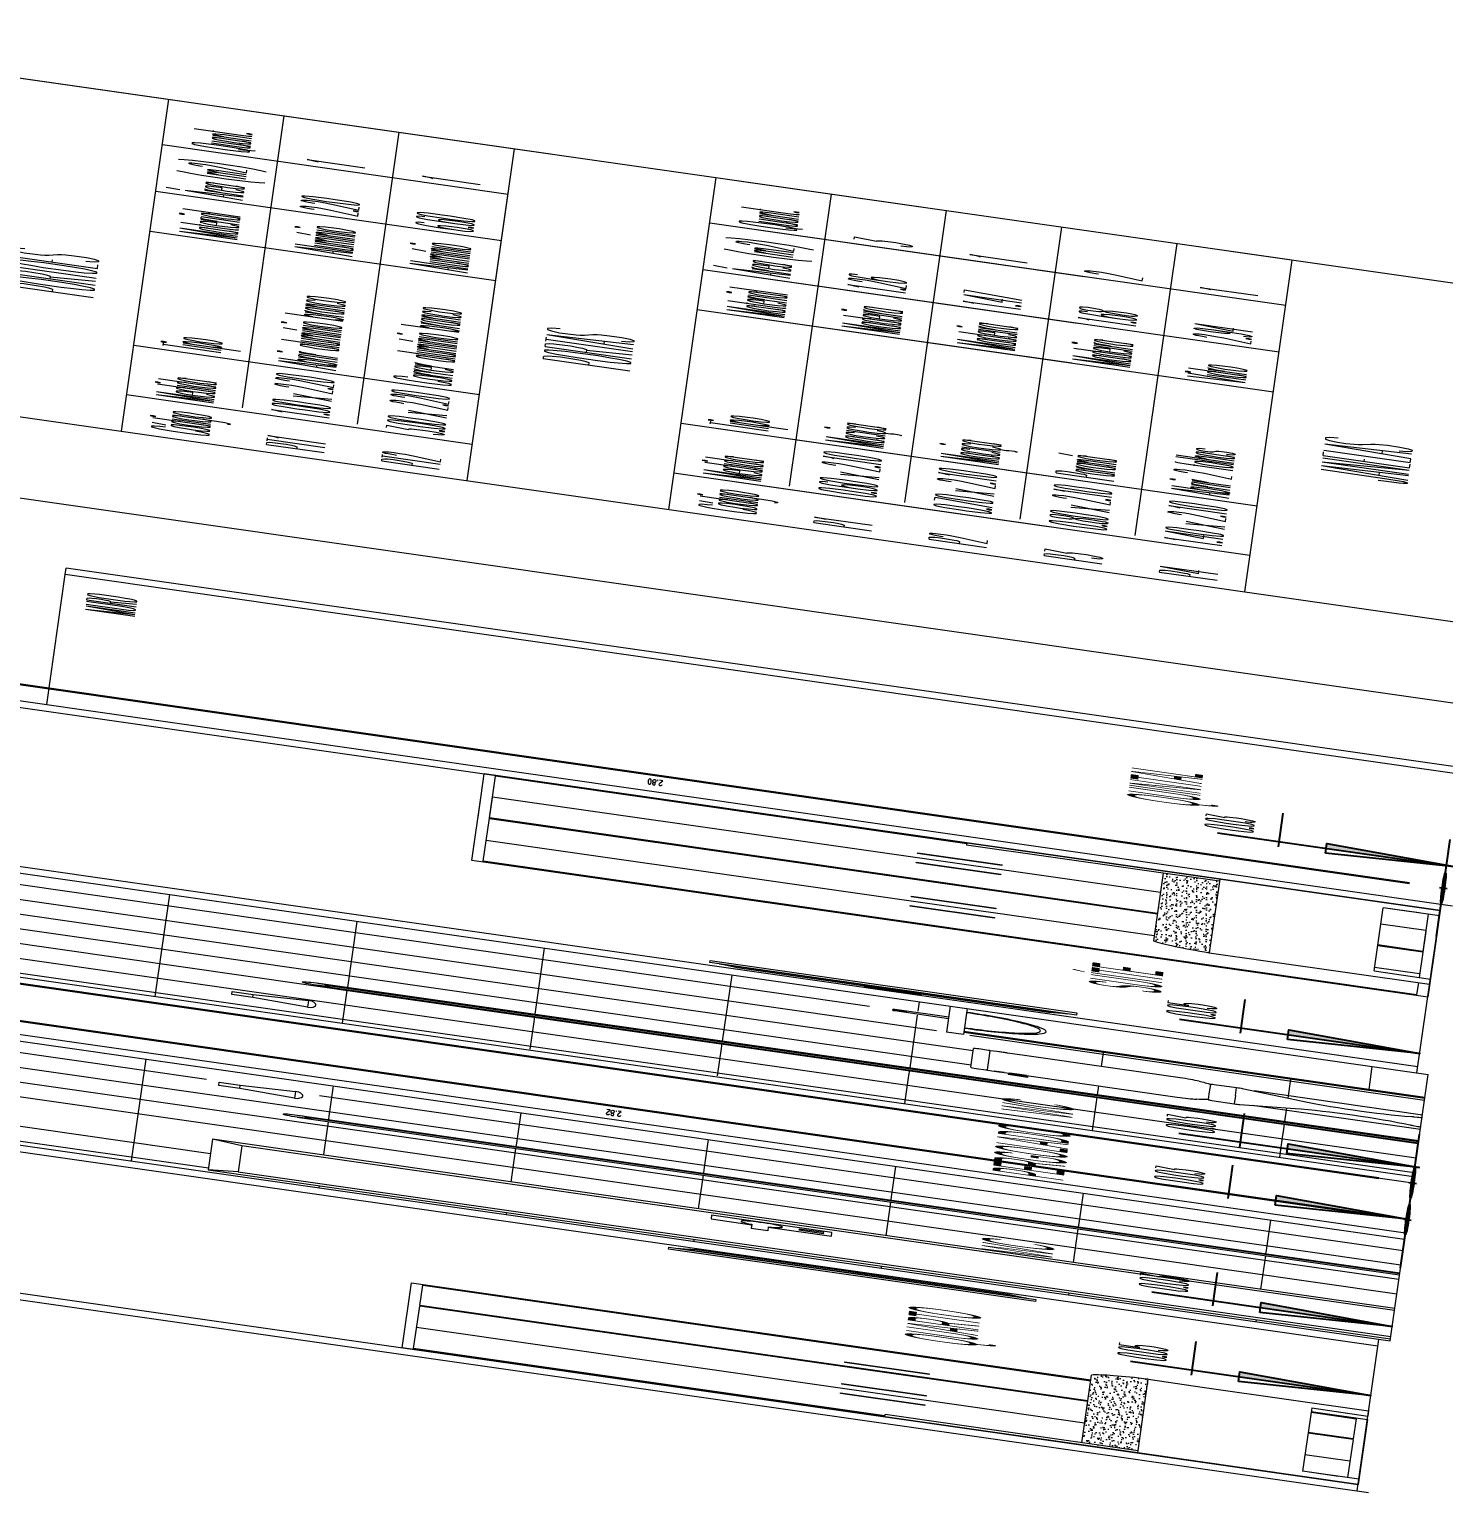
# Model space of a CAD drawing. Header units: millimetres. Extents: x -361192058 to 101130107379, y -14071650034 to 19218552450.
# Drawn here: x -133621.5 to -133473.5, y 41344 to 41496.9 of the extents above; entities that cross this region are included whole.
import ezdxf
from ezdxf.enums import TextEntityAlignment as Align

# ---------------------------------------------------------------- set-up
doc = ezdxf.new("R2010")
doc.units = ezdxf.units.MM
doc.header["$LTSCALE"] = 0.5
for name, color, linetype in [('02', 2, 'Continuous'), ('BANHO', 7, 'Continuous'), ('CERC02', 3, 'Continuous'), ('DIVERSOS', 4, 'Continuous'), ('HACH', 8, 'Continuous'), ('LEGENDAS', 5, 'Continuous'), ('parede', 2, 'Continuous'), ('PISO', 8, 'Continuous'), ('texto pequeno', 3, 'Continuous'), ('TXT_0', 7, 'Continuous'), ('TXT_1', 3, 'Continuous')]:
    doc.layers.add(name, color=color, linetype=linetype)
doc.styles.add('ADITIVOCAD', font='ROMANS.shx')
doc.styles.add('SANSSERIF', font='sas_____.pfb', dxfattribs={"height": 1})
doc.styles.get("Standard").update_dxf_attribs({"font": 'txt.shx', "height": 0.12})
doc.dimstyles.new('ESCALA50', dxfattribs={"dimtxt": 0.1, "dimasz": 0.06, "dimexe": 0.18, "dimexo": 0.06, "dimgap": 0.1, "dimtad": 1, "dimzin": 4, "dimdsep": 46, "dimtxsty": 'Standard', "dimblk1": 'BOLA', "dimblk2": 'BOLA', "dimsah": 1, "dimcen": -0.06, "dimse1": 1, "dimse2": 1, "dimclrd": 7, "dimclrt": 3, "dimadec": 0, "dimazin": 0, "dimtfac": 1, "dimtix": 1, "dimtmove": 0, "dimatfit": 3, "dimldrblk": 'BOLA', "dimfxl": 0, "dimtolj": 1, "dimtzin": 4, "dimarcsym": 0})

# ---------------------------------------------------------------- blocks, each defined once
blk = doc.blocks.new('Adc_nivelelev')
blk.add_hatch(color=256).paths.add_polyline_path([(0, 0), (0.1307, 0.2715), (0, 0.2715)])
for p, q in [((0, 0.4955), (0, 0)), ((-0.1376, 0.3683), (0.76, 0.3683))]:
    blk.add_line(p, q)
blk.add_lwpolyline([(-0.1307, 0.2715), (0.1307, 0.2715), (0, 0)], close=True)
at = {"flags": 8}
blk.add_attdef('NIVEL', (0.1106, 0.4235), '', height=0.1, dxfattribs=at)
blk = doc.blocks.new('BOLA')
for p, q in [((0, -1.435), (0, 1.435)), ((-1.435, 0), (1.435, 0))]:
    blk.add_line(p, q)
blk.add_circle((0, 0), 0.452)
blk = doc.blocks.new('*D1712')
at = {"layer": 'Defpoints', "color": 0, "transparency": 16777216}
for p in [(4164.9995, 2408.0807), (4164.9995, 2408.0807), (4164.9995, 2403.0307)]:
    blk.add_point(p, dxfattribs=at)
at = {"layer": 'DIVERSOS', "color": 7, "lineweight": -2, "transparency": 16777216}
blk.add_line((4164.9995, 2403.0907), (4164.9995, 2408.0207), dxfattribs=at)
at = {"layer": 'DIVERSOS', "color": 7, "lineweight": -2, "transparency": 16777216, "xscale": 0.06, "yscale": 0.06, "zscale": 0.06}
for p, rotation in [((4164.9995, 2408.0807), 90), ((4164.9995, 2403.0307), 270)]:
    blk.add_blockref('BOLA', p, dxfattribs=dict(at, rotation=rotation))
at = {"layer": 'DIVERSOS', "color": 3, "lineweight": 18, "transparency": 16777216, "insert": (4164.8395, 2405.5557), "char_height": 0.12, "attachment_point": 5, "rotation": 90}
blk.add_mtext('\\A1;5.05', dxfattribs=at)
blk = doc.blocks.new('*D1708')
at = {"layer": '02', "color": 7, "lineweight": -2, "transparency": 16777216}
blk.add_line((4188.9826, 2403.1407), (4188.9826, 2405.8207), dxfattribs=at)
at = {"layer": 'Defpoints', "color": 0, "transparency": 16777216}
for p in [(4188.6121, 2405.8807), (4188.9826, 2405.8807), (4188.6121, 2403.0807)]:
    blk.add_point(p, dxfattribs=at)
at = {"layer": '02', "color": 7, "lineweight": -2, "transparency": 16777216, "xscale": 0.06, "yscale": 0.06, "zscale": 0.06}
for p, rotation in [((4188.9826, 2405.8807), 90), ((4188.9826, 2403.0807), 270)]:
    blk.add_blockref('BOLA', p, dxfattribs=dict(at, rotation=rotation))
at = {"layer": '02', "color": 3, "transparency": 16777216, "insert": (4188.8226, 2404.4807), "char_height": 0.12, "attachment_point": 5, "rotation": 90}
blk.add_mtext('\\A1;2.80', dxfattribs=at)
blk = doc.blocks.new('*D1713')
at = {"layer": '02', "color": 7, "lineweight": -2, "transparency": 16777216}
blk.add_line((4181.365, 2403.1207), (4181.365, 2405.8207), dxfattribs=at)
at = {"layer": 'Defpoints', "color": 0, "transparency": 16777216}
for p in [(4181.0621, 2405.8807), (4181.365, 2405.8807), (4181.0621, 2403.0607)]:
    blk.add_point(p, dxfattribs=at)
at = {"layer": '02', "color": 7, "lineweight": -2, "transparency": 16777216, "xscale": 0.06, "yscale": 0.06, "zscale": 0.06}
for p, rotation in [((4181.365, 2405.8807), 90), ((4181.365, 2403.0607), 270)]:
    blk.add_blockref('BOLA', p, dxfattribs=dict(at, rotation=rotation))
at = {"layer": '02', "color": 3, "transparency": 16777216, "insert": (4181.205, 2404.4707), "char_height": 0.12, "attachment_point": 5, "rotation": 90}
blk.add_mtext('\\A1;2.82', dxfattribs=at)
blk = doc.blocks.new('*D1714')
at = {"layer": '02', "color": 7, "lineweight": -2, "transparency": 16777216}
blk.add_line((4182.2121, 2408.0207), (4182.2121, 2403.1207), dxfattribs=at)
at = {"layer": 'Defpoints', "color": 0, "transparency": 16777216}
for p in [(4182.2121, 2408.0807), (4182.2121, 2403.0607), (4182.2121, 2403.0607)]:
    blk.add_point(p, dxfattribs=at)
at = {"layer": '02', "color": 7, "lineweight": -2, "transparency": 16777216, "xscale": 0.06, "yscale": 0.06, "zscale": 0.06}
for p, rotation in [((4182.2121, 2408.0807), 90), ((4182.2121, 2403.0607), 270)]:
    blk.add_blockref('BOLA', p, dxfattribs=dict(at, rotation=rotation))
at = {"layer": '02', "color": 3, "transparency": 16777216, "insert": (4182.0521, 2405.5707), "char_height": 0.12, "attachment_point": 5, "rotation": 90}
blk.add_mtext('\\A1;5.02', dxfattribs=at)
blk = doc.blocks.new('APROVADO QUADRA 21.2 MBVII')
at = {"layer": 'BANHO', "lineweight": 18}
h = blk.add_hatch(dxfattribs=at)
h.set_pattern_fill('AR-SAND', color=256, scale=0.0035, style=0)
h.set_pattern_definition([(142.5, (5644.18754, 1136.30618), (0.00560011, 0.171294633), [0, -0.135128, 0, -0.15113, 0, -0.1444625]), (172.5, (5644.18754, 1136.30618), (-0.15733315, 0.250888785), [0, -0.072898, 0, -0.121793, 0, -0.0466725]), (212.5, (5644.29688, 1136.30618), (-0.27684733, 0.000503015), [0, -0.04445, 0, -0.16002, 0, -0.208915]), (222.5, (5644.29688, 1136.30618), (-0.267244758, 0.078025263), [0, -0.022225, 0, -0.104902, 0, -0.120015])])
h.paths.add_polyline_path([(4175.2621, 2403.5726), (4176.8242, 2403.5726, -0.256701), (4176.9121, 2403.4726), (4175.2621, 2403.4726)])
h = blk.add_hatch(dxfattribs=at)
h.set_pattern_fill('AR-SAND', color=256, scale=0.0035, style=0)
h.set_pattern_definition([(37.5, (2719.48663, 1136.30618), (-0.00560011, 0.171294633), [0, -0.135128, 0, -0.15113, 0, -0.1444625]), (7.5, (2719.48663, 1136.30618), (0.15733315, 0.250888785), [0, -0.072898, 0, -0.121793, 0, -0.0466725]), (327.5, (2719.37728, 1136.30618), (0.27684733, 0.000503015), [0, -0.04445, 0, -0.16002, 0, -0.208915]), (317.5, (2719.37728, 1136.30618), (0.267244758, 0.078025263), [0, -0.022225, 0, -0.104902, 0, -0.120015])])
h.paths.add_polyline_path([(4188.4121, 2403.5726), (4186.85, 2403.5726, 0.256701), (4186.7621, 2403.4726), (4188.4121, 2403.4726)])
at = {"lineweight": 18}
for p, q in [((4195.9619, 2405.2937), (4202.7027, 2405.2937)), ((4178.6096, 2405.1632), (4178.6096, 2403.0607)), ((4179.3146, 2405.1632), (4178.6096, 2405.1632)), ((4178.6621, 2405.1107), (4178.6096, 2405.1632)), ((4179.2621, 2405.1107), (4179.3146, 2405.1632)), ((4179.3146, 2403.0607), (4179.3146, 2405.1632)), ((4178.6621, 2405.1107), (4178.6621, 2403.0607)), ((4179.2621, 2405.1107), (4178.6621, 2405.1107)), ((4179.2621, 2403.0607), (4179.2621, 2405.1107)), ((4195.9619, 2405.0888), (4202.7027, 2405.0888)), ((4180.0871, 2405.0213), (4180.0871, 2403.0607)), ((4180.1371, 2405.0213), (4180.1371, 2403.0607)), ((4183.1371, 2405.0213), (4183.1371, 2403.0607)), ((4183.1871, 2405.0213), (4183.1871, 2403.0607)), ((4180.1121, 2403.0607), (4180.1121, 2404.9964)), ((4183.1621, 2403.0607), (4183.1621, 2404.9964)), ((4178.3039, 2403.6887), (4178.3039, 2404.3412)), ((4178.3039, 2404.3412), (4178.3533, 2404.3412)), ((4178.3533, 2404.3412), (4178.3533, 2403.6887)), ((4178.3533, 2403.7052), (4178.3533, 2404.3243)), ((4178.3533, 2404.3243), (4178.3844, 2404.2918)), ((4184.8897, 2404.2918), (4184.9209, 2404.3243)), ((4184.9209, 2403.6882), (4184.9209, 2404.3408)), ((4184.9209, 2404.3408), (4184.9703, 2404.3408)), ((4184.9209, 2404.3243), (4184.9209, 2403.7052)), ((4184.9703, 2404.3408), (4184.9703, 2403.6882)), ((4195.9619, 2404.3203), (4202.7027, 2404.3203)), ((4178.3844, 2404.2918), (4178.3844, 2403.7377)), ((4184.8897, 2403.7377), (4184.8897, 2404.2918)), ((4179.1366, 2404.2021), (4179.0362, 2404.2021)), ((4179.0362, 2404.1729), (4179.0362, 2404.2021)), ((4179.1344, 2404.1729), (4179.0362, 2404.1729)), ((4195.9619, 2404.1154), (4202.7027, 2404.1154)), ((4178.3844, 2403.9645), (4178.3844, 2404.0649)), ((4178.3844, 2404.0649), (4178.4121, 2404.0649)), ((4178.4121, 2404.0649), (4178.4121, 2403.9645)), ((4184.8621, 2403.9645), (4184.8621, 2404.0649)), ((4184.8621, 2404.0649), (4184.8897, 2404.0649)), ((4184.8897, 2404.0649), (4184.8897, 2403.9645)), ((4178.4121, 2403.9645), (4178.3844, 2403.9645)), ((4184.8897, 2403.9645), (4184.8621, 2403.9645)), ((4195.9619, 2403.9105), (4202.7027, 2403.9105)), ((4178.3844, 2403.7377), (4178.3533, 2403.7052)), ((4184.9209, 2403.7052), (4184.8897, 2403.7377)), ((4195.9619, 2403.7056), (4202.7027, 2403.7056)), ((4178.3533, 2403.6887), (4178.3039, 2403.6887)), ((4184.9703, 2403.6882), (4184.9209, 2403.6882))]:
    blk.add_line(p, q, dxfattribs=at)
blk.add_lwpolyline([(4179.1269, 2404.1729), (4179.1269, 2404.0607), (4179.2129, 2404.0607), (4179.2129, 2404.2746), (4179.1269, 2404.2746), (4179.1269, 2404.2021)], dxfattribs=at)
blk.add_lwpolyline([(4179.1606, 2404.0749), (4179.1797, 2404.0749), (4179.1797, 2404.1186), (4179.1606, 2404.1186)], close=True, dxfattribs=at)
for centre in [(4180.1121, 2405.0213), (4183.1621, 2405.0213)]:
    blk.add_circle(centre, 0.0249, dxfattribs=at)
blk.add_arc((4179.1693, 2404.185), 0.0369, 199.161, 152.4759, dxfattribs=at)
at = {"layer": '02', "lineweight": 18}
blk.add_lwpolyline([(4162.2158, 2400.3622), (4193.1945, 2400.3622), (4193.1945, 2409.6094), (4162.2158, 2409.6094)], close=True, dxfattribs=at)
at = {"layer": 'BANHO', "lineweight": 18}
for p, q in [((4180.5498, 2405.1285), (4180.5498, 2405.1657)), ((4180.5498, 2405.1657), (4180.6243, 2405.1657)), ((4180.6243, 2405.1657), (4180.6243, 2405.1285)), ((4182.6498, 2405.1285), (4182.6498, 2405.1657)), ((4182.6498, 2405.1657), (4182.7243, 2405.1657)), ((4182.7243, 2405.1657), (4182.7243, 2405.1285)), ((4180.5126, 2405.0307), (4180.5498, 2405.1285)), ((4180.5498, 2405.1285), (4180.6243, 2405.1285)), ((4180.6243, 2405.1285), (4180.6616, 2405.0307)), ((4182.6126, 2405.0307), (4182.6498, 2405.1285)), ((4182.6498, 2405.1285), (4182.7243, 2405.1285)), ((4182.7243, 2405.1285), (4182.7616, 2405.0307)), ((4180.6616, 2405.0307), (4180.5126, 2405.0307)), ((4180.5126, 2405.0307), (4180.5126, 2405.0247)), ((4180.6616, 2405.0247), (4180.6616, 2405.0307)), ((4182.7616, 2405.0307), (4182.6126, 2405.0307)), ((4182.6126, 2405.0307), (4182.6126, 2405.0247)), ((4182.7616, 2405.0247), (4182.7616, 2405.0307)), ((4175.2121, 2403.0807), (4175.2121, 2404.7807)), ((4175.2121, 2404.7807), (4176.7121, 2404.7807)), ((4175.2321, 2403.9226), (4175.2321, 2404.7607)), ((4175.2321, 2404.7607), (4176.2121, 2404.7607)), ((4175.7121, 2403.5726), (4175.7121, 2404.7607)), ((4176.2121, 2403.5726), (4176.2121, 2404.7607)), ((4176.2271, 2404.7607), (4176.6921, 2404.7607)), ((4176.2271, 2403.5726), (4176.2271, 2404.7607)), ((4176.6921, 2404.7607), (4176.6921, 2403.5726)), ((4176.7121, 2404.7807), (4176.7121, 2403.5726)), ((4186.4621, 2403.0807), (4186.4621, 2404.7807)), ((4186.4621, 2404.7807), (4187.9621, 2404.7807)), ((4186.4821, 2403.1007), (4186.4821, 2404.7607)), ((4186.4821, 2404.7607), (4187.9421, 2404.7607)), ((4186.9621, 2403.5726), (4186.9621, 2404.7607)), ((4187.4621, 2404.7807), (4188.4621, 2404.7807)), ((4187.4621, 2403.5726), (4187.4621, 2404.7607)), ((4187.4821, 2403.5726), (4187.4821, 2404.7607)), ((4187.4821, 2404.7607), (4188.4421, 2404.7607)), ((4187.9621, 2403.5726), (4187.9621, 2404.7607)), ((4188.4421, 2403.9226), (4188.4421, 2404.7607)), ((4188.4621, 2403.0807), (4188.4621, 2404.7807)), ((4175.5971, 2403.8557), (4175.5971, 2404.0057)), ((4175.5971, 2404.0057), (4175.6121, 2404.0057)), ((4175.6121, 2404.0057), (4175.6121, 2403.8557)), ((4175.8121, 2403.8557), (4175.8121, 2404.0057)), ((4175.8121, 2404.0057), (4175.8271, 2404.0057)), ((4175.8271, 2404.0057), (4175.8271, 2403.8557)), ((4176.3121, 2403.8557), (4176.3121, 2404.0057)), ((4176.3121, 2404.0057), (4176.3271, 2404.0057)), ((4176.3271, 2404.0057), (4176.3271, 2403.8557)), ((4184.4324, 2404.0064), (4184.4324, 2403.9107)), ((4184.4528, 2404.0103), (4184.4368, 2404.0103)), ((4184.4573, 2403.9107), (4184.4573, 2404.0064)), ((4186.8471, 2403.8557), (4186.8471, 2404.0057)), ((4186.8471, 2404.0057), (4186.8621, 2404.0057)), ((4186.8621, 2404.0057), (4186.8621, 2403.8557)), ((4187.0621, 2403.8557), (4187.0621, 2404.0057)), ((4187.0621, 2404.0057), (4187.0771, 2404.0057)), ((4187.0771, 2404.0057), (4187.0771, 2403.8557)), ((4187.8471, 2403.8557), (4187.8471, 2404.0057)), ((4187.8471, 2404.0057), (4187.8621, 2404.0057)), ((4187.8621, 2404.0057), (4187.8621, 2403.8557)), ((4188.0621, 2403.8557), (4188.0621, 2404.0057)), ((4188.0621, 2404.0057), (4188.0771, 2404.0057)), ((4188.0771, 2404.0057), (4188.0771, 2403.8557)), ((4175.2121, 2403.4726), (4175.2121, 2403.9226)), ((4175.2121, 2403.9226), (4175.2621, 2403.9226)), ((4175.2621, 2403.4726), (4175.2621, 2403.9226)), ((4184.1121, 2403.8807), (4184.1121, 2403.9107)), ((4184.7121, 2403.9107), (4184.1121, 2403.9107)), ((4184.4324, 2403.9107), (4184.4573, 2403.9107)), ((4188.4121, 2403.4726), (4188.4121, 2403.9226)), ((4188.4621, 2403.9226), (4188.4121, 2403.9226)), ((4188.4621, 2403.4726), (4188.4621, 2403.9226)), ((4184.7121, 2403.8807), (4184.1121, 2403.8807)), ((4184.1621, 2403.0607), (4184.1621, 2403.8807)), ((4184.1821, 2403.1107), (4184.1821, 2403.8807)), ((4175.6121, 2403.8557), (4175.5971, 2403.8557)), ((4175.8271, 2403.8557), (4175.8121, 2403.8557)), ((4176.3271, 2403.8557), (4176.3121, 2403.8557)), ((4186.8621, 2403.8557), (4186.8471, 2403.8557)), ((4187.0771, 2403.8557), (4187.0621, 2403.8557)), ((4187.8621, 2403.8557), (4187.8471, 2403.8557)), ((4188.0771, 2403.8557), (4188.0621, 2403.8557)), ((4175.2621, 2403.5726), (4176.8242, 2403.5726)), ((4188.4121, 2403.5726), (4186.85, 2403.5726)), ((4175.2121, 2403.0807), (4175.2121, 2403.4726)), ((4175.2121, 2403.4726), (4176.9121, 2403.4726)), ((4176.9121, 2403.4726), (4176.9121, 2403.3726)), ((4188.4621, 2403.4726), (4186.7621, 2403.4726)), ((4186.7621, 2403.4726), (4186.7621, 2403.3726)), ((4188.4621, 2403.0807), (4188.4621, 2403.4726)), ((4176.9121, 2403.3726), (4176.9121, 2403.0807)), ((4186.7621, 2403.3726), (4186.7621, 2403.0807)), ((4175.3321, 2403.0807), (4175.3321, 2403.1807)), ((4175.3321, 2403.1169), (4175.3321, 2403.1807)), ((4176.7921, 2403.1807), (4175.3321, 2403.1807)), ((4175.7121, 2403.1007), (4175.7121, 2403.1807)), ((4176.2121, 2403.1007), (4176.2121, 2403.1807)), ((4176.2271, 2403.1007), (4176.2271, 2403.1807)), ((4176.6921, 2403.1807), (4176.6921, 2403.1007)), ((4176.7121, 2403.1807), (4176.7121, 2403.0807)), ((4176.7921, 2403.1807), (4176.7921, 2403.1169)), ((4176.7921, 2403.1807), (4176.7921, 2403.0807)), ((4186.8821, 2403.1807), (4186.8821, 2403.1169)), ((4186.8821, 2403.1807), (4186.8821, 2403.0807)), ((4186.8821, 2403.1807), (4188.3421, 2403.1807)), ((4186.9621, 2403.1007), (4186.9621, 2403.1807)), ((4187.4621, 2403.1007), (4187.4621, 2403.1807)), ((4187.4821, 2403.1007), (4187.4821, 2403.1807)), ((4187.9621, 2403.1007), (4187.9621, 2403.1807)), ((4188.3421, 2403.0807), (4188.3421, 2403.1807)), ((4188.3421, 2403.1169), (4188.3421, 2403.1807)), ((4184.7121, 2403.1607), (4184.1821, 2403.1607)), ((4184.1821, 2403.0607), (4184.1821, 2403.1607)), ((4176.2121, 2403.1007), (4175.3321, 2403.1007)), ((4176.6921, 2403.1007), (4176.2271, 2403.1007)), ((4186.7621, 2403.1007), (4186.4821, 2403.1007)), ((4187.9421, 2403.1007), (4186.8821, 2403.1007)), ((4188.3421, 2403.1007), (4187.4821, 2403.1007)), ((4176.7121, 2403.0807), (4175.2121, 2403.0807)), ((4175.3321, 2403.0807), (4175.2121, 2403.0807)), ((4176.9121, 2403.0807), (4176.7921, 2403.0807)), ((4176.9121, 2403.0807), (4176.9121, 2403.0807)), ((4183.3235, 2403.0607), (4183.5253, 2403.0607)), ((4187.9621, 2403.0807), (4186.4621, 2403.0807)), ((4186.7621, 2403.0807), (4186.8821, 2403.0807)), ((4186.7621, 2403.0807), (4186.7621, 2403.0807)), ((4188.4621, 2403.0807), (4187.4621, 2403.0807)), ((4188.3421, 2403.0807), (4188.4621, 2403.0807))]:
    blk.add_line(p, q, dxfattribs=at)
blk.add_lwpolyline([(4184.4424, 2403.9899), (4184.4472, 2403.9899), (4184.4472, 2403.9863), (4184.4424, 2403.9863)], close=True, dxfattribs=at)
for points in [[(4183.3966, 2403.8596), (4183.3966, 2403.8596), (4183.393, 2403.8588), (4183.3902, 2403.8567), (4183.388, 2403.8538), (4183.3873, 2403.8503), (4183.3873, 2403.8331), (4183.3873, 2403.8331), (4183.3873, 2403.8324), (4183.388, 2403.8316), (4183.388, 2403.8309), (4183.3887, 2403.8302), (4183.3887, 2403.818), (4183.3859, 2403.818), (4183.3859, 2403.818), (4183.3837, 2403.8137), (4183.383, 2403.8095), (4183.3837, 2403.8044), (4183.3859, 2403.8001), (4183.3887, 2403.8001), (4183.3887, 2403.7901), (4183.3759, 2403.7901), (4183.3759, 2403.793), (4183.3615, 2403.793), (4183.3615, 2403.7579), (4183.3759, 2403.7579), (4183.3759, 2403.7608), (4183.3887, 2403.7608), (4183.3887, 2403.4923), (4183.3887, 2403.4923), (4183.3895, 2403.4873), (4183.3902, 2403.483), (4183.3916, 2403.478), (4183.3938, 2403.4737), (4183.3959, 2403.4694), (4183.398, 2403.4651), (4183.4009, 2403.4616), (4183.4038, 2403.458)], [(4183.3966, 2403.8596), (4183.6121, 2403.8596), (4183.8275, 2403.8596)], [(4183.8211, 2403.458), (4183.8211, 2403.458), (4183.824, 2403.4616), (4183.8268, 2403.4651), (4183.829, 2403.4694), (4183.8311, 2403.4737), (4183.8326, 2403.478), (4183.834, 2403.483), (4183.8347, 2403.4873), (4183.8354, 2403.4923), (4183.8354, 2403.7608), (4183.8354, 2403.7901), (4183.8354, 2403.8001), (4183.839, 2403.8001), (4183.839, 2403.8001), (4183.8411, 2403.8044), (4183.8419, 2403.8095), (4183.8411, 2403.8137), (4183.839, 2403.818), (4183.8354, 2403.818), (4183.8354, 2403.8302), (4183.8354, 2403.8302), (4183.8361, 2403.8309), (4183.8369, 2403.8316), (4183.8376, 2403.8324), (4183.8376, 2403.8331), (4183.8376, 2403.8503), (4183.8376, 2403.8503), (4183.8369, 2403.8538), (4183.8347, 2403.8567), (4183.8318, 2403.8588), (4183.8275, 2403.8596)], [(4183.3859, 2403.8001), (4183.3859, 2403.818)], [(4183.3887, 2403.8302), (4183.3887, 2403.8302), (4183.3895, 2403.8302), (4183.3895, 2403.8302), (4183.3895, 2403.8302), (4183.3902, 2403.8302), (4183.6121, 2403.8302), (4183.8347, 2403.8302), (4183.8347, 2403.8302), (4183.8347, 2403.8302), (4183.8354, 2403.8302), (4183.8354, 2403.8302), (4183.8354, 2403.8302)], [(4183.3887, 2403.8001), (4183.3887, 2403.818)], [(4183.8354, 2403.8001), (4183.8354, 2403.818)], [(4183.839, 2403.8001), (4183.839, 2403.818)], [(4183.3759, 2403.7608), (4183.3759, 2403.7901)], [(4183.3887, 2403.7608), (4183.3887, 2403.7901)], [(4183.8211, 2403.458), (4183.8211, 2403.458), (4183.8168, 2403.4537), (4183.8125, 2403.4501), (4183.8075, 2403.4472), (4183.8025, 2403.4444), (4183.7975, 2403.4422), (4183.7925, 2403.4401), (4183.7867, 2403.4386), (4183.781, 2403.4379), (4183.6121, 2403.4379), (4183.4439, 2403.4379), (4183.4439, 2403.4379), (4183.4381, 2403.4386), (4183.4324, 2403.4401), (4183.4267, 2403.4422), (4183.4217, 2403.4444), (4183.4167, 2403.4472), (4183.4124, 2403.4501), (4183.4081, 2403.4537), (4183.4038, 2403.458)], [(4183.4439, 2403.4379), (4183.4353, 2403.4379), (4183.4353, 2403.4379), (4183.4324, 2403.4372), (4183.431, 2403.4358), (4183.4288, 2403.4344), (4183.4281, 2403.4315), (4183.4245, 2403.3914), (4183.4245, 2403.3914), (4183.4245, 2403.3885), (4183.4252, 2403.3864), (4183.426, 2403.3835), (4183.4267, 2403.3814), (4183.5133, 2403.284), (4183.5133, 2403.284), (4183.5233, 2403.2733), (4183.5319, 2403.2611), (4183.5391, 2403.249), (4183.5448, 2403.2361), (4183.5498, 2403.2232), (4183.5527, 2403.2096), (4183.5548, 2403.196), (4183.5555, 2403.1824), (4183.5548, 2403.1681), (4183.5534, 2403.1545), (4183.5498, 2403.1409), (4183.5455, 2403.128), (4183.5398, 2403.1151), (4183.5326, 2403.1022), (4183.5247, 2403.0908), (4183.5147, 2403.0793), (4183.5147, 2403.0793), (4183.514, 2403.0786), (4183.5133, 2403.0779), (4183.5119, 2403.0764), (4183.5111, 2403.075), (4183.5069, 2403.0686), (4183.5069, 2403.0686), (4183.5054, 2403.0664), (4183.5061, 2403.0636), (4183.5083, 2403.0614), (4183.5104, 2403.0607), (4183.5111, 2403.0607)], [(4183.781, 2403.4379), (4183.7896, 2403.4379), (4183.7896, 2403.4379), (4183.7925, 2403.4372), (4183.7946, 2403.4358), (4183.7961, 2403.4344), (4183.7968, 2403.4315), (4183.7996, 2403.3914), (4183.7996, 2403.3914), (4183.7996, 2403.3885), (4183.7996, 2403.3864), (4183.7989, 2403.3835), (4183.7982, 2403.3814), (4183.7116, 2403.284), (4183.7116, 2403.284), (4183.7016, 2403.2733), (4183.693, 2403.2611), (4183.6858, 2403.249), (4183.6801, 2403.2361), (4183.6751, 2403.2232), (4183.6722, 2403.2096), (4183.6701, 2403.196), (4183.6693, 2403.1824), (4183.6693, 2403.1681), (4183.6715, 2403.1545), (4183.6744, 2403.1409), (4183.6787, 2403.128), (4183.6844, 2403.1151), (4183.6915, 2403.1022), (4183.7001, 2403.0908), (4183.7094, 2403.0793), (4183.7094, 2403.0793), (4183.7102, 2403.0786), (4183.7116, 2403.0779), (4183.7123, 2403.0764), (4183.713, 2403.075), (4183.718, 2403.0686), (4183.718, 2403.0686), (4183.7187, 2403.0664), (4183.718, 2403.0636), (4183.7166, 2403.0614), (4183.7137, 2403.0607), (4183.713, 2403.0607)], [(4183.6121, 2403.3914), (4183.4245, 2403.3914)], [(4183.6121, 2403.3914), (4183.7996, 2403.3914)]]:
    blk.add_lwpolyline(points, dxfattribs=at)
for points in [[(4184.2627, 2403.8807, 0.121669), (4184.2758, 2403.8277, 0.105266), (4184.3161, 2403.7793, 0.088159), (4184.3733, 2403.7487, 0.078977), (4184.4448, 2403.7373, 0.078977), (4184.5163, 2403.7487, 0.088159), (4184.5736, 2403.7793, 0.105266), (4184.6138, 2403.8277, 0.121669), (4184.6269, 2403.8807, 0.121669)], [(4184.2727, 2403.8807, 0.121669), (4184.2847, 2403.8323, 0.105266), (4184.3222, 2403.7872, 0.088159), (4184.3764, 2403.7582, 0.078977), (4184.4448, 2403.7473, 0.078977), (4184.5132, 2403.7582, 0.088159), (4184.5674, 2403.7872, 0.105266), (4184.6049, 2403.8323, 0.121669), (4184.6169, 2403.8807, 0.121669)]]:
    blk.add_lwpolyline(points, format="xyb", dxfattribs=at)
blk.add_circle((4184.4448, 2403.9979), 0.00798, dxfattribs=at)
for centre, radius, start, end in [((4180.5871, 2405.3686), 0.3519, 257.7761, 282.2239), ((4182.6871, 2405.3686), 0.3519, 257.7761, 282.2239), ((4184.4378, 2404.0047), 0.00566, 100.0244, 163.2357), ((4184.4518, 2404.0047), 0.00566, 16.7643, 79.9756), ((4176.7771, 2403.4426), 0.1382, 12.5281, 70.1161), ((4186.897, 2403.4426), 0.1382, 109.8839, 167.4719)]:
    blk.add_arc(centre, radius, start, end, dxfattribs=at)
at = {"layer": 'CERC02', "lineweight": 18}
for p, q in [((4195.0398, 2406.3695), (4195.0398, 2401.9125)), ((4195.0398, 2406.3695), (4195.0398, 2401.7076)), ((4202.7027, 2406.3695), (4202.7027, 2401.9125)), ((4202.7027, 2406.3695), (4202.7027, 2401.7076)), ((4195.0398, 2405.4986), (4202.7027, 2405.4986)), ((4195.0398, 2404.8838), (4202.7027, 2404.8838)), ((4195.0398, 2404.5252), (4202.7027, 2404.5252)), ((4195.0398, 2403.5007), (4202.7027, 2403.5007)), ((4195.0398, 2403.5007), (4202.7027, 2403.5006))]:
    blk.add_line(p, q, dxfattribs=at)
at = {"layer": 'DIVERSOS', "lineweight": 18}
blk.add_line((4184.4448, 2403.9107), (4184.4548, 2403.9107), dxfattribs=at)
at = {"layer": 'HACH', "lineweight": 18}
blk.add_line((4188.6121, 2405.5607), (4191.6121, 2405.5607), dxfattribs=at)
at = {"layer": 'LEGENDAS', "lineweight": 18}
blk.add_line((4195.0398, 2404.8838), (4201.7806, 2404.8838), dxfattribs=at)
at = {"layer": 'parede', "lineweight": 18}
for p, q in [((4188.6121, 2406.2553), (4188.6121, 2403.0607)), ((4175.0621, 2406.1428), (4175.0621, 2403.0607)), ((4175.2121, 2405.8807), (4175.2121, 2403.0807)), ((4178.4121, 2405.8807), (4178.4121, 2403.0807)), ((4178.5621, 2405.8807), (4178.5621, 2403.0607)), ((4180.9121, 2405.8807), (4180.9121, 2403.0607)), ((4181.0621, 2405.8807), (4181.0621, 2403.0607)), ((4182.2121, 2405.8807), (4182.2121, 2403.0607)), ((4182.3621, 2405.8807), (4182.3621, 2403.0607)), ((4184.7121, 2405.8807), (4184.7121, 2403.0607)), ((4184.8621, 2405.8807), (4184.8621, 2403.0807)), ((4188.4621, 2405.8807), (4188.4621, 2403.0807)), ((4191.6121, 2403.0607), (4191.6121, 2405.5607)), ((4191.6121, 2405.5607), (4191.7621, 2405.5607)), ((4191.7621, 2403.0607), (4191.7621, 2405.5607)), ((4175.0621, 2403.0807), (4178.5621, 2403.0807)), ((4178.5621, 2403.0607), (4184.7121, 2403.0607)), ((4184.7121, 2403.0807), (4188.6121, 2403.0807))]:
    blk.add_line(p, q, dxfattribs=at)
at = {"layer": 'PISO', "lineweight": 18}
for p, q in [((4182.4458, 2404.8257), (4182.4458, 2405.8907)), ((4182.7792, 2403.0607), (4182.7792, 2405.8907)), ((4183.1126, 2404.7082), (4183.1126, 2405.8907)), ((4183.4459, 2405.2132), (4183.4459, 2405.8907)), ((4183.7793, 2404.6767), (4183.7793, 2405.8907)), ((4184.1127, 2405.2132), (4184.1127, 2405.8907)), ((4184.4461, 2404.0517), (4184.4461, 2405.8907)), ((4178.6458, 2405.1632), (4178.6458, 2405.8807)), ((4178.9792, 2405.1632), (4178.9792, 2405.8807)), ((4179.6459, 2405.2132), (4179.6459, 2405.8807)), ((4179.9793, 2404.6767), (4179.9793, 2405.8807)), ((4180.3127, 2405.2132), (4180.3127, 2405.8807)), ((4180.6461, 2405.1887), (4180.6461, 2405.8807)), ((4178.5621, 2405.299), (4180.9121, 2405.299)), ((4182.3621, 2405.299), (4184.7121, 2405.299)), ((4179.6459, 2403.4905), (4179.6459, 2405.2132)), ((4180.3127, 2403.6941), (4180.3127, 2405.2132)), ((4183.4459, 2403.8596), (4183.4459, 2405.2132)), ((4184.1127, 2403.9286), (4184.1127, 2405.2132)), ((4178.5621, 2404.9656), (4178.6096, 2404.9656)), ((4179.3126, 2404.9656), (4179.3271, 2404.9656)), ((4179.3271, 2404.9656), (4180.0871, 2404.9656)), ((4180.1371, 2404.9656), (4180.2121, 2404.9656)), ((4180.2121, 2404.9656), (4180.9121, 2404.9656)), ((4180.6461, 2403.0607), (4180.6461, 2404.9878)), ((4182.3621, 2404.9656), (4183.0121, 2404.9656)), ((4183.0121, 2404.9656), (4183.1271, 2404.9656)), ((4183.1271, 2404.9656), (4183.1371, 2404.9656)), ((4183.1871, 2404.9656), (4184.7121, 2404.9656)), ((4182.4458, 2403.0607), (4182.4458, 2404.8257)), ((4183.1126, 2403.4905), (4183.1126, 2404.7082)), ((4179.9793, 2403.4032), (4179.9793, 2404.6767)), ((4183.7793, 2403.8596), (4183.7793, 2404.6767)), ((4178.5621, 2404.6323), (4178.5818, 2404.6323)), ((4178.5818, 2404.6323), (4178.6096, 2404.6323)), ((4179.3126, 2404.6323), (4180.0871, 2404.6323)), ((4180.1371, 2404.6323), (4180.2121, 2404.6323)), ((4180.2121, 2404.6323), (4180.9121, 2404.6323)), ((4182.3818, 2404.6323), (4183.0121, 2404.6323)), ((4183.0121, 2404.6323), (4183.1371, 2404.6323)), ((4183.1871, 2404.6323), (4184.7121, 2404.6323)), ((4178.5621, 2404.2989), (4178.5818, 2404.2989)), ((4178.5818, 2404.2989), (4178.6096, 2404.2989)), ((4179.3126, 2404.2989), (4180.0871, 2404.2989)), ((4180.1371, 2404.2989), (4180.2121, 2404.2989)), ((4180.2121, 2404.2989), (4180.9121, 2404.2989)), ((4182.3818, 2404.2989), (4183.0121, 2404.2989)), ((4183.0121, 2404.2989), (4183.1371, 2404.2989)), ((4183.1871, 2404.2989), (4184.7121, 2404.2989)), ((4178.5621, 2403.9655), (4178.6096, 2403.9655)), ((4179.3126, 2403.9655), (4180.0871, 2403.9655)), ((4180.1371, 2403.9655), (4180.2121, 2403.9655)), ((4180.2121, 2403.9655), (4180.9121, 2403.9655)), ((4182.3621, 2403.9655), (4183.0121, 2403.9655)), ((4183.0121, 2403.9655), (4183.1371, 2403.9655)), ((4183.1871, 2403.9655), (4184.4003, 2403.9655)), ((4184.4935, 2403.9655), (4184.7121, 2403.9655)), ((4184.1127, 2403.6941), (4184.1127, 2403.8695)), ((4180.3127, 2403.0607), (4180.3127, 2403.6941)), ((4184.1127, 2403.0607), (4184.1127, 2403.6941)), ((4178.5621, 2403.6321), (4178.6096, 2403.6321)), ((4179.3126, 2403.6321), (4180.0871, 2403.6321)), ((4180.1371, 2403.6321), (4180.2121, 2403.6321)), ((4180.2121, 2403.6321), (4180.4294, 2403.6321)), ((4180.4294, 2403.6321), (4180.9121, 2403.6321)), ((4182.3621, 2403.6321), (4183.0121, 2403.6321)), ((4183.0121, 2403.6321), (4183.1371, 2403.6321)), ((4183.1871, 2403.6321), (4183.3887, 2403.6321)), ((4183.8354, 2403.6321), (4184.1621, 2403.6321)), ((4179.6459, 2403.0607), (4179.6459, 2403.4905)), ((4183.1126, 2403.0607), (4183.1126, 2403.4905)), ((4179.9793, 2403.0607), (4179.9793, 2403.4032)), ((4183.4459, 2403.0607), (4183.4459, 2403.3597)), ((4183.7793, 2403.0607), (4183.7793, 2403.3602)), ((4178.5621, 2403.2988), (4178.6096, 2403.2988)), ((4179.3126, 2403.2988), (4180.0871, 2403.2988)), ((4180.1371, 2403.2988), (4180.2121, 2403.2988)), ((4180.2121, 2403.2988), (4180.9121, 2403.2988)), ((4182.3621, 2403.2988), (4182.8143, 2403.2988)), ((4182.8143, 2403.2988), (4183.0121, 2403.2988)), ((4183.0121, 2403.2988), (4183.1371, 2403.2988)), ((4183.1871, 2403.2988), (4183.5002, 2403.2988)), ((4183.7247, 2403.2988), (4184.1621, 2403.2988))]:
    blk.add_line(p, q, dxfattribs=at)
at = {"layer": 'TXT_0', "lineweight": 18}
for p, q in [((4195.8851, 2405.4986), (4195.8851, 2404.8838)), ((4197.0292, 2405.4986), (4197.0292, 2404.8838)), ((4199.659, 2405.4986), (4199.659, 2404.8838)), ((4200.5811, 2405.4986), (4200.5811, 2404.8838)), ((4201.657, 2405.4986), (4201.657, 2404.8838)), ((4195.8851, 2404.5252), (4195.8851, 2403.5007)), ((4195.8851, 2404.5252), (4195.8851, 2403.8593)), ((4197.0292, 2404.5252), (4197.0292, 2403.5007)), ((4197.0292, 2404.5252), (4197.0292, 2403.8593)), ((4199.659, 2404.5252), (4199.659, 2403.5007)), ((4199.659, 2404.5252), (4199.659, 2403.8593)), ((4200.5811, 2404.5252), (4200.5811, 2403.5007)), ((4200.5811, 2404.5252), (4200.5811, 2403.8593)), ((4201.657, 2404.5252), (4201.657, 2403.5007)), ((4201.657, 2404.5252), (4201.657, 2403.8593))]:
    blk.add_line(p, q, dxfattribs=at)
ref = blk.add_blockref('Adc_nivelelev', (4177.2646, 2403.0807), dxfattribs=dict(at, xscale=0.8626357221426701, yscale=0.8626357221426701, zscale=0.8626357221426701))
ref.add_attrib('NIVEL', '0.05', (4177.36, 2403.446), dxfattribs={"height": 0.08626, "flags": 8})
ref = blk.add_blockref('Adc_nivelelev', (4185.1598, 2403.0807), dxfattribs=dict(at, xscale=0.8626357221426701, yscale=0.8626357221426701, zscale=0.8626357221426701))
ref.add_attrib('NIVEL', '0.05', (4185.2552, 2403.446), dxfattribs={"height": 0.08626, "flags": 8})
ref = blk.add_blockref('Adc_nivelelev', (4178.8999, 2403.0607), dxfattribs=dict(at, xscale=0.8626357221426701, yscale=0.8626357221426701, zscale=0.8626357221426701))
ref.add_attrib('NIVEL', '0.03', (4178.9953, 2403.426), dxfattribs={"height": 0.08626, "flags": 8})
ref = blk.add_blockref('Adc_nivelelev', (4181.3766, 2403.0607), dxfattribs=dict(at, xscale=0.8626357221426701, yscale=0.8626357221426701, zscale=0.8626357221426701))
ref.add_attrib('NIVEL', '0.03', (4181.472, 2403.426), dxfattribs={"height": 0.08626, "flags": 8})
ref = blk.add_blockref('Adc_nivelelev', (4182.5824, 2403.0534), dxfattribs=dict(at, xscale=0.8626357221426701, yscale=0.8626357221426701, zscale=0.8626357221426701))
ref.add_attrib('NIVEL', '0.03', (4182.6778, 2403.4187), dxfattribs={"height": 0.08626, "flags": 8})
ref = blk.add_blockref('Adc_nivelelev', (4189.5031, 2403.0607), dxfattribs=dict(at, xscale=0.8626357221426701, yscale=0.8626357221426701, zscale=0.8626357221426701))
ref.add_attrib('NIVEL', '0.03', (4189.5985, 2403.426), dxfattribs={"height": 0.08626, "flags": 8})
at = {"color": 0, "lineweight": 13, "flags": 8}
for p in [(4700.7247, 2280.1125), (4699.5738, 2277.8964), (4702.3546, 2276.195), (4703.6722, 2274.085), (4699.8445, 2272.2194), (4703.0488, 2270.137), (4703.0877, 2267.9803), (4700.6523, 2261.5216), (4700.7007, 2257.1593)]:
    blk.add_attdef('NIVEL', p, '', height=0.075, dxfattribs=at)
for rotation, width, p in [(90, 0.8, (4700.8205, 2275.7521)), (270, 0.6, (4703.8437, 2274.9021)), (90, 0.8, (4701.5575, 2268.5021)), (180, 0.6, (4651.1817, 2236.1931))]:
    blk.add_attdef('$PORTA', text='', height=0.09, rotation=rotation, dxfattribs=dict(at, width=width)).set_placement(p, align=Align.MIDDLE)
for p in [(4654.176, 2240.463), (4648.499, 2240.1923), (4637.8012, 2239.3845), (4633.4388, 2239.3361), (4656.3921, 2239.3121), (4652.4746, 2237.6822), (4646.4166, 2236.988), (4644.2598, 2236.9491), (4650.3646, 2236.3646)]:
    blk.add_attdef('NIVEL', p, '', height=0.075, rotation=270, dxfattribs=at)
at = {"color": 0, "lineweight": 13, "width": 0.8, "flags": 8}
for p in [(4652.0317, 2239.2163), (4644.7817, 2238.4793)]:
    blk.add_attdef('$PORTA', text='', height=0.09, dxfattribs=at).set_placement(p, align=Align.MIDDLE)
at = {"layer": 'HACH', "lineweight": 18, "style": 'ADITIVOCAD'}
blk.add_text('MURO', height=0.08748, dxfattribs=at).set_placement((4190.8813, 2405.4293))
at = {"layer": 'texto pequeno', "lineweight": 18, "style": 'SANSSERIF'}
for s, p in [('QUARTO', (4177.0757, 2403.7806)), ('WC', (4179.318, 2403.6701)), ('PERGOLADO', (4181.118, 2403.6701)), ('WC', (4182.5449, 2403.6701)), ('SUÍTE', (4185.6616, 2403.5476)), ('QUINTAL', (4190.0049, 2403.5276))]:
    blk.add_text(s, height=0.126, dxfattribs=at).set_placement(p)
at = {"layer": 'TXT_0', "lineweight": 18}
for s, height, p in [('Abrir alumínio branco', 0.102459, (4197.1061, 2405.14)), ('Alumínio', 0.10246, (4199.7359, 2405.14)), ('PT1', 0.10246, (4195.1935, 2405.14)), ('1.00 x 2.20', 0.102459, (4195.9619, 2405.14)), ('2.20', 0.10246, (4200.658, 2405.14)), ('1', 0.1025, (4201.7338, 2405.14)), ('Correr alumínio branco', 0.102459, (4197.1061, 2404.9351)), ('Alumínio', 0.10246, (4199.7359, 2404.9351)), ('PT2', 0.10246, (4195.1935, 2404.9351)), ('3.00 x 2.20', 0.102459, (4195.9619, 2404.9351)), ('6.60', 0.10246, (4200.658, 2404.9351)), ('1', 0.1025, (4201.7338, 2404.9351)), ('P1', 0.10246, (4195.1935, 2404.1666)), ('0.60 x 2.10', 0.102459, (4195.9619, 2404.1666)), ('Maciça', 0.10246, (4197.1061, 2404.1666)), ('Madeira', 0.10246, (4199.7359, 2404.1666)), ('1.26', 0.10246, (4200.658, 2404.1666)), ('3', 0.1025, (4201.7338, 2404.1666)), ('P2', 0.10246, (4195.1935, 2403.9617)), ('0.70 x 2.10', 0.102459, (4195.9619, 2403.9617)), ('Maciça', 0.10246, (4197.1061, 2403.9617)), ('Madeira', 0.10246, (4199.7359, 2403.9617)), ('1.47', 0.10246, (4200.658, 2403.9617)), ('1', 0.1025, (4201.7338, 2403.9617)), ('P3', 0.10246, (4195.1935, 2403.7568)), ('0.80 x 2.10', 0.102459, (4195.9619, 2403.7568)), ('Paraná', 0.10246, (4197.1061, 2403.7568)), ('Madeira', 0.10246, (4199.7359, 2403.7568)), ('1.68', 0.10246, (4200.658, 2403.7568)), ('2', 0.1025, (4201.7338, 2403.7568)), ('P4', 0.10246, (4195.1935, 2403.5519)), ('1.40 x 2.10', 0.102459, (4195.9619, 2403.5519)), ('Abrir 2 folhas', 0.102459, (4197.1061, 2403.5519)), ('Vidro', 0.10246, (4199.7359, 2403.5519)), ('2.94', 0.10246, (4200.658, 2403.5519)), ('1', 0.1025, (4201.7338, 2403.5519))]:
    blk.add_text(s, height=height, dxfattribs=at).set_placement(p)
at = {"layer": 'TXT_1', "lineweight": 18}
for s, p in [('PORTÕES', (4198.4102, 2405.6779)), ('PORTAS', (4198.4102, 2404.7045)), ('JANELAS', (4198.4102, 2403.3213))]:
    blk.add_text(s, height=0.15369, dxfattribs=at).set_placement(p, align=Align.MIDDLE)
for s, p in [('Área (m2)', (4200.658, 2405.3449)), ('Código', (4195.1935, 2405.3449)), ('Medida', (4195.9619, 2405.3449)), ('Tipo', (4197.1061, 2405.3449)), ('Material', (4199.7359, 2405.3449)), ('Quant.', (4201.7338, 2405.3449)), ('Área (m2)', (4200.658, 2404.3716)), ('Código', (4195.1935, 2404.3716)), ('Medida', (4195.9619, 2404.3716)), ('Tipo', (4197.1061, 2404.3716)), ('Material', (4199.7359, 2404.3716)), ('Quant.', (4201.7338, 2404.3716))]:
    blk.add_text(s, height=0.10246, dxfattribs=at).set_placement(p)
at = {"layer": '02', "color": 6}
for base, p1, p2, picture, middle in [((4182.2121, 2403.0607), (4182.2121, 2408.0807), (4182.2121, 2403.0607), '*D1714', (4182.0521, 2405.5707)), ((4181.365, 2405.8807), (4181.0621, 2403.0607), (4181.0621, 2405.8807), '*D1713', (4181.205, 2404.4707)), ((4188.9826, 2405.8807), (4188.6121, 2403.0807), (4188.6121, 2405.8807), '*D1708', (4188.8226, 2404.4807))]:
    dim = blk.add_linear_dim(base=base, p1=p1, p2=p2, angle=90, dimstyle='ESCALA50', override={"dimfxl": 0.18}, dxfattribs=at)
    dim.commit()
    dim.dimension.update_dxf_attribs({"geometry": picture, "text_midpoint": middle})
at = {"layer": 'DIVERSOS', "lineweight": 18}
dim = blk.add_linear_dim(base=(4164.9995, 2408.0807), p1=(4164.9995, 2403.0307), p2=(4164.9995, 2408.0807), angle=90, dimstyle='ESCALA50', dxfattribs=at)
dim.commit()
dim.dimension.update_dxf_attribs({"geometry": '*D1712', "text_midpoint": (4164.8395, 2405.5557)})

msp = doc.modelspace()

# ---------------------------------------------------------------- block references
at = {"layer": '02', "color": 0, "lineweight": 30, "xscale": -4.574818403918471, "yscale": -59.40450511825884, "zscale": 4.574818403918471, "rotation": 261.8606972171988}
msp.add_blockref('APROVADO QUADRA 21.2 MBVII', (5129.041, 2225.201), dxfattribs=at)

doc.saveas('drawing.dxf')
